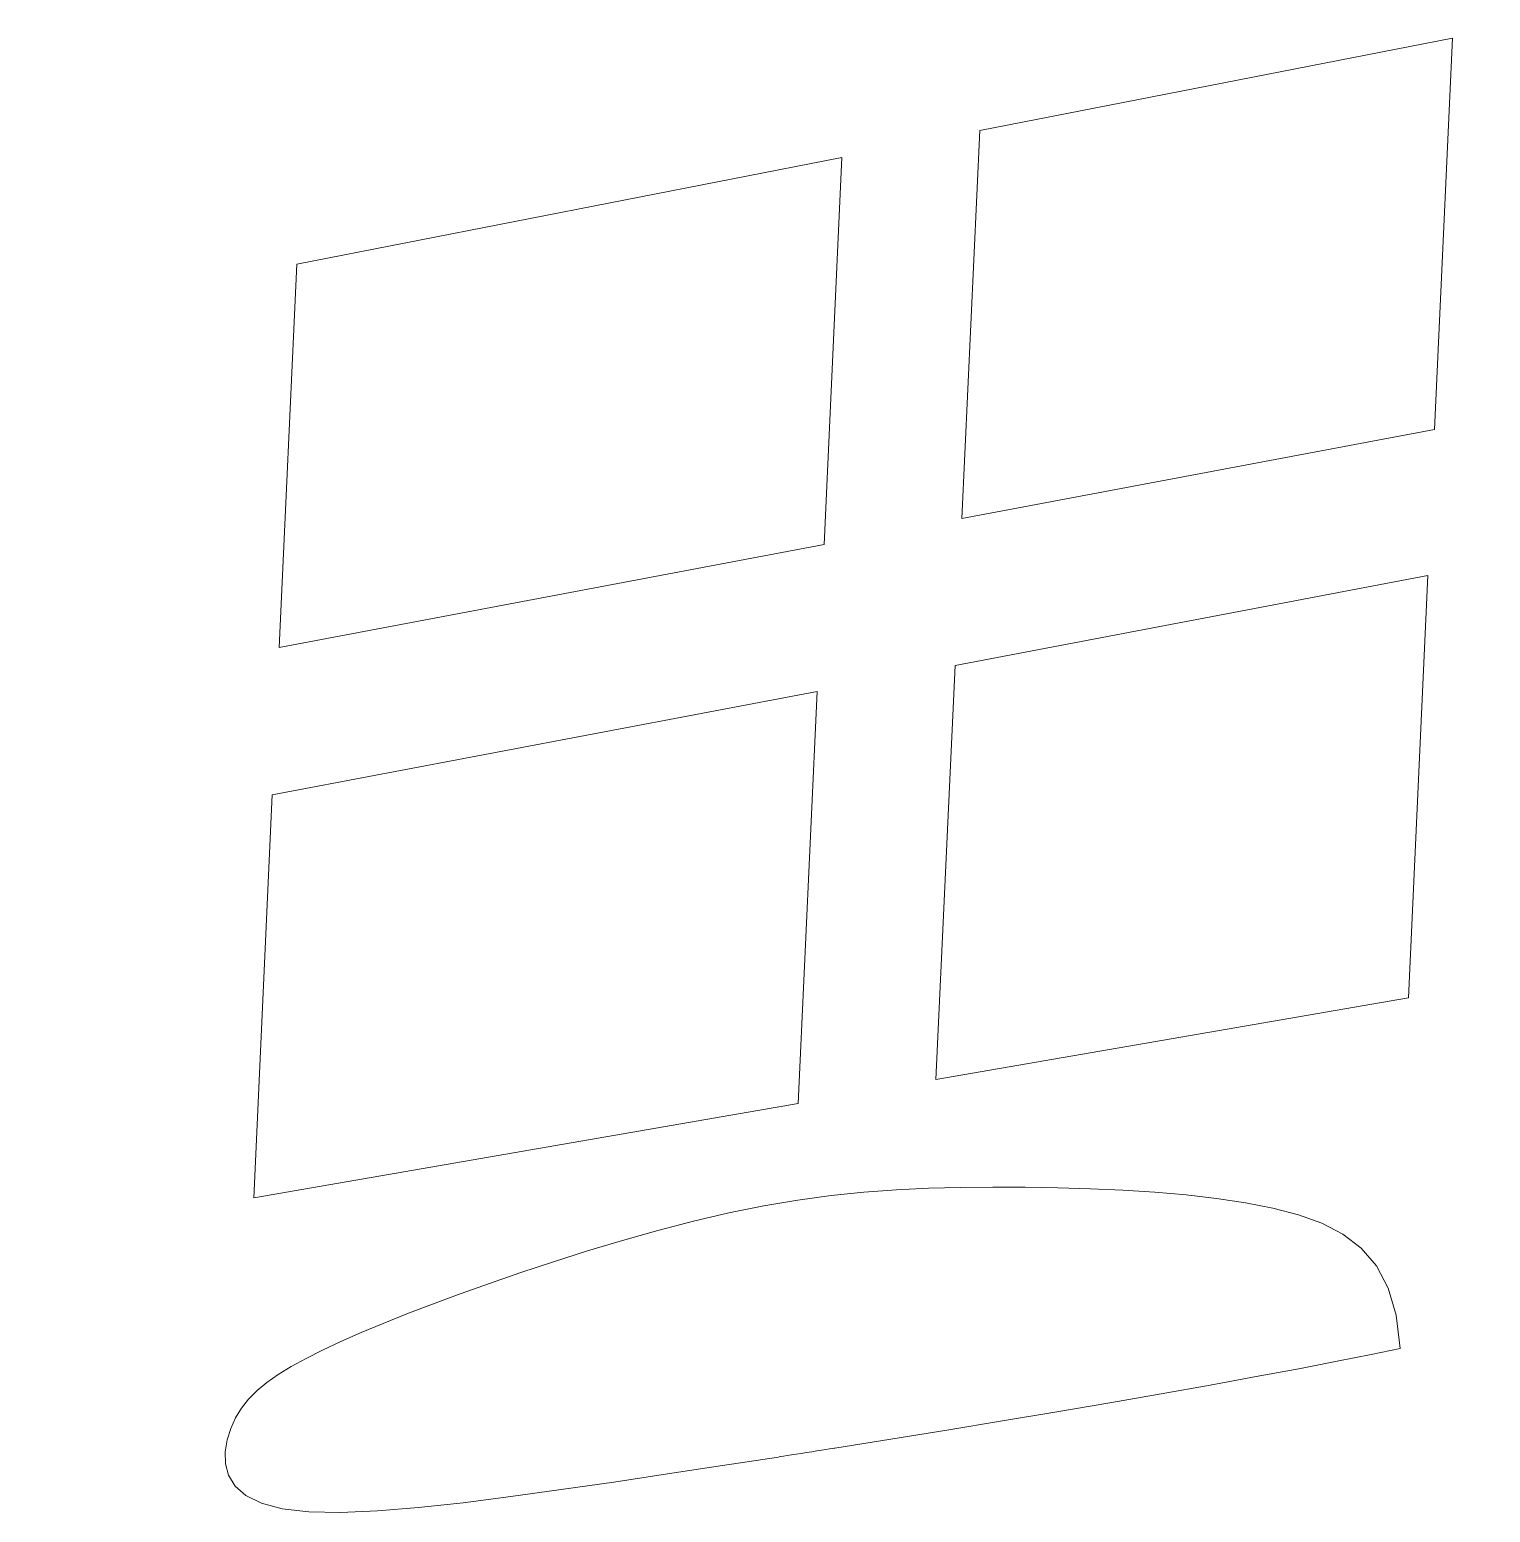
# Model space of a CAD drawing. Header units: millimetres. Extents: x -588 to -150, y -101 to 255.
# Drawn here: x -333.73 to -324.66, y 153.13 to 162.34 of the extents above; entities that cross this region are included whole.
import ezdxf

# ---------------------------------------------------------------- set-up
doc = ezdxf.new("R2010")
doc.units = ezdxf.units.MM
doc.header["$MEASUREMENT"] = 0
doc.layers.add('layer 1', color=7, linetype='Continuous')

msp = doc.modelspace()

# ---------------------------------------------------------------- linework, layer by layer
at = {"layer": 'layer 1', "lineweight": 9}
for points, knots in [([(-305.5784, 176.6845), (-306.1729, 176.8136), (-308.236, 177.0441), (-308.3536, 177.8574), (-308.3536, 177.8574), (-308.3536, 177.8574), (-308.3683, 178.0319), (-308.3683, 178.0319), (-308.3683, 178.0319), (-308.4393, 179.3393), (-308.573, 182.5899), (-307.5632, 183.4835), (-307.5632, 183.4835), (-305.627, 185.197), (-310.0285, 185.861), (-311.7992, 184.1384), (-311.7992, 184.1384), (-312.9855, 182.9843), (-311.2105, 182.0898), (-312.1584, 180.5604), (-312.1584, 180.5604), (-312.4444, 180.0989), (-313.4143, 180.7096), (-313.7913, 180.8308), (-313.7913, 180.8308), (-315.6186, 181.4182), (-317.0988, 181.4751), (-318.8327, 182.3955), (-318.8327, 182.3955), (-320.0356, 183.0341), (-323.6789, 178.6921), (-325.0695, 177.3338), (-325.0695, 177.3338), (-328.5206, 173.9629), (-331.9822, 170.6991), (-334.7806, 166.7483), (-334.7806, 166.7483), (-335.1925, 166.1641), (-338.3875, 160.9892), (-338.8772, 161.1566), (-338.8772, 161.1566), (-339.0168, 161.2043), (-338.4787, 163.132), (-338.462, 163.4068), (-338.462, 163.4068), (-338.2465, 166.9523), (-339.8226, 162.8637), (-340.4989, 162.2764), (-340.4989, 162.2764), (-341.3908, 161.502), (-340.8297, 164.0058), (-341.5697, 163.2233), (-341.5697, 163.2233), (-341.9215, 162.8513), (-343.3036, 160.8892), (-344.0278, 161.4373), (-344.0278, 161.4373), (-344.4219, 161.7356), (-343.3317, 162.7094), (-344.7943, 162.1736), (-344.7943, 162.1736), (-346.5805, 161.5192), (-348.9021, 163.8904), (-346.6526, 163.4644), (-346.6526, 163.4644), (-344.3219, 163.023), (-341.2413, 164.0187), (-343.7506, 164.5323), (-343.7506, 164.5323), (-345.265, 164.8422), (-345.2251, 165.4366), (-343.6429, 165.6339), (-343.6429, 165.6339), (-341.409, 165.9125), (-339.4052, 167.9727), (-341.9141, 167.2006), (-341.9141, 167.2006), (-343.9523, 166.5734), (-339.7941, 168.6269), (-340.1422, 170.6471), (-340.1422, 170.6471), (-340.2977, 171.5494), (-342.6432, 168.0418), (-343.4028, 169.0263), (-343.4028, 169.0263), (-343.7407, 169.4642), (-342.2592, 170.7202), (-342.8192, 171.3277), (-342.8192, 171.3277), (-342.8671, 171.3288), (-345.2482, 168.82), (-345.433, 169.7525), (-345.433, 169.7525), (-345.5107, 170.1442), (-343.6952, 172.7326), (-344.4216, 172.9404), (-344.4216, 172.9404), (-344.5461, 172.8506), (-346.0199, 170.472), (-348.2104, 170.6653), (-348.2104, 170.6653), (-349.2346, 170.7557), (-346.9604, 172.1451), (-346.9963, 172.5468), (-346.9963, 172.5468), (-347.053, 172.5855), (-349.9593, 171.6865), (-349.9864, 172.4011), (-349.9864, 172.4011), (-350.0086, 172.9852), (-348.3959, 172.4785), (-349.7865, 173.5414), (-349.7865, 173.5414), (-350.3622, 173.9815), (-350.7777, 175.5611), (-349.2737, 174.7698), (-349.2737, 174.7698), (-346.5725, 173.3486), (-344.6892, 177.4583), (-346.1969, 176.6396), (-346.1969, 176.6396), (-346.8306, 176.2955), (-348.9638, 176.0822), (-347.295, 176.9212), (-347.295, 176.9212), (-345.291, 177.9288), (-344.8284, 181.0245), (-346.0023, 179.6847), (-346.0023, 179.6847), (-346.9961, 178.5505), (-346.4256, 180.1756), (-346.6164, 180.2677), (-346.6164, 180.2677), (-346.617, 180.268), (-347.963, 179.0457), (-348.8105, 178.8076), (-348.8105, 178.8076), (-351.5008, 178.0518), (-348.4699, 180.1032), (-349.8405, 179.9517), (-349.8405, 179.9517), (-350.5468, 179.8736), (-350.3832, 180.3481), (-349.108, 180.8515), (-349.108, 180.8515), (-346.5466, 181.8625), (-347.606, 184.7518), (-348.1026, 183.4772), (-348.1026, 183.4772), (-348.4974, 182.4639), (-350.8947, 181.0162), (-350.1808, 182.5856), (-350.1808, 182.5856), (-349.5436, 183.9863), (-352.0659, 182.4453), (-352.6335, 183.3525), (-352.6335, 183.3525), (-352.8369, 183.6776), (-350.4418, 184.0612), (-351.9503, 184.5654), (-351.9503, 184.5654), (-353.0891, 184.9461), (-352.0537, 185.3412), (-351.4851, 185.4591), (-351.4851, 185.4591), (-350.4185, 185.6803), (-349.4929, 186.6876), (-350.1091, 186.9446), (-350.1091, 186.9446), (-350.6188, 187.1572), (-351.4519, 186.3899), (-350.6302, 187.5599), (-350.6302, 187.5599), (-350.265, 188.0798), (-349.4168, 189.9583), (-350.9746, 188.4834), (-350.9746, 188.4834), (-352.2259, 187.2987), (-351.4517, 189.2103), (-352.1114, 189.0889), (-352.1114, 189.0889), (-353.8825, 188.7631), (-350.8386, 189.9594), (-352.7187, 190.4424), (-352.7187, 190.4424), (-353.1577, 190.5552), (-353.4291, 190.7266), (-353.168, 191.1747), (-353.168, 191.1747), (-352.8008, 191.7982), (-353.9774, 191.4565), (-353.6412, 192.5445), (-353.6412, 192.5445), (-353.4748, 193.0831), (-354.0285, 192.6909), (-354.6461, 194.4667), (-354.6461, 194.4667), (-355.2314, 196.1496), (-355.7393, 193.6913), (-356.4194, 193.0222), (-356.4194, 193.0222), (-356.8576, 192.5912), (-355.8266, 191.558), (-356.7219, 191.4898), (-356.7219, 191.4898), (-357.3326, 191.4432), (-356.8425, 190.8709), (-358.0034, 191.0646), (-358.0034, 191.0646), (-358.8478, 191.2055), (-356.8717, 189.3536), (-358.1698, 189.7674), (-358.1698, 189.7674), (-358.9417, 190.0134), (-356.5079, 187.1377), (-359.3998, 188.1408), (-359.3998, 188.1408), (-360.7066, 188.5941), (-357.753, 185.6598), (-360.8888, 187.3731), (-360.8888, 187.3731), (-361.6699, 187.7998), (-360.3338, 185.6959), (-360.28, 185.5985), (-360.28, 185.5985), (-359.8889, 184.8909), (-363.0899, 186.3215), (-361.6016, 184.6052), (-361.6016, 184.6052), (-361.1923, 184.1333), (-359.6136, 183.8712), (-359.612, 183.8641), (-359.612, 183.8641), (-359.5147, 183.4274), (-361.6138, 183.4992), (-359.7991, 182.7832), (-359.7991, 182.7832), (-359.0144, 182.4736), (-359.0605, 181.8002), (-360.3355, 181.7022), (-360.3355, 181.7022), (-361.1283, 181.6413), (-360.6149, 180.774), (-362.2601, 181.0533), (-362.2601, 181.0533), (-362.8199, 181.1483), (-361.2404, 178.9526), (-363.0561, 179.9997), (-363.0561, 179.9997), (-363.5104, 180.2617), (-364.8002, 181.9627), (-364.6399, 180.1844), (-364.6399, 180.1844), (-364.534, 179.01), (-362.5673, 177.9573), (-362.5764, 177.7573), (-362.5764, 177.7573), (-362.6022, 177.1878), (-364.2265, 178.5698), (-363.3676, 177.1679), (-363.3676, 177.1679), (-362.5073, 175.7637), (-364.2119, 176.3464), (-365.3147, 178.0068), (-365.3147, 178.0068), (-365.5253, 178.3239), (-366.1973, 178.4734), (-365.7783, 176.5894), (-365.7783, 176.5894), (-365.5255, 175.4524), (-367.5372, 176.8142), (-367.6326, 176.8298), (-367.6326, 176.8298), (-368.2472, 176.9302), (-367.7298, 174.9125), (-367.1071, 174.4189), (-367.1071, 174.4189), (-367.0211, 174.3508), (-364.3313, 173.3594), (-365.9562, 173.3014), (-365.9562, 173.3014), (-366.7044, 173.2747), (-368.5182, 173.9246), (-367.0933, 172.4909), (-367.0933, 172.4909), (-365.6941, 171.083), (-363.4168, 172.6054), (-363.3834, 172.6024), (-363.3834, 172.6024), (-363.0737, 172.575), (-363.9918, 171.4366), (-364.1111, 171.3658), (-364.1111, 171.3658), (-364.2801, 171.2655), (-365.5142, 171.033), (-365.509, 170.8635), (-365.509, 170.8635), (-365.4986, 170.5275), (-363.7696, 169.6682), (-365.3416, 169.656), (-365.3416, 169.656), (-366.3872, 169.6479), (-368.0511, 171.015), (-366.5227, 168.7656), (-366.5227, 168.7656), (-366.3444, 168.5032), (-364.5429, 167.403), (-367.2822, 167.5078), (-367.2822, 167.5078), (-368.4567, 167.5527), (-369.2669, 168.8157), (-369.525, 168.8223), (-369.525, 168.8223), (-370.1995, 168.8396), (-368.8436, 165.8782), (-368.8817, 165.6888), (-368.8817, 165.6888), (-368.9824, 165.1885), (-370.2004, 165.0616), (-371.0362, 166.2513), (-371.0362, 166.2513), (-371.657, 167.135), (-371.2717, 164.7282), (-371.2829, 164.6424), (-371.2829, 164.6424), (-371.3652, 164.0141), (-373.3267, 164.5431), (-374.1898, 165.3782), (-374.1898, 165.3782), (-374.6518, 165.8252), (-374.4412, 163.9319), (-374.3174, 163.673), (-374.3174, 163.673), (-373.8793, 162.7567), (-371.2934, 162.3183), (-373.3035, 162.0595), (-373.3035, 162.0595), (-373.6757, 162.0116), (-374.4346, 162.2258), (-374.2399, 161.6232), (-374.2399, 161.6232), (-373.6387, 159.7626), (-369.2218, 161.737), (-371.0253, 160.4794), (-371.0253, 160.4794), (-371.5386, 160.1215), (-373.2488, 160.0362), (-371.8071, 159.209), (-371.8071, 159.209), (-370.2896, 158.3382), (-368.5165, 159.7927), (-368.1021, 159.6782), (-368.1021, 159.6782), (-367.989, 159.6469), (-368.4406, 158.1049), (-370.9536, 158.0354), (-370.9536, 158.0354), (-372.8335, 157.9834), (-369.6442, 156.352), (-372.5139, 156.9806), (-372.5139, 156.9806), (-373.928, 157.2903), (-374.3598, 158.9118), (-374.1108, 156.9047), (-374.1108, 156.9047), (-374.0184, 156.1598), (-376.1245, 156.2509), (-376.6701, 158.0665), (-376.6701, 158.0665), (-377.0624, 159.372), (-377.9288, 157.0729), (-376.9358, 155.2698), (-376.9358, 155.2698), (-376.6262, 154.7077), (-377.4007, 154.4146), (-377.8551, 154.4808)], [0, 0, 0, 0, 0.010526, 0.010526, 0.010526, 0.010526, 0.021053, 0.021053, 0.021053, 0.021053, 0.031579, 0.031579, 0.031579, 0.031579, 0.042105, 0.042105, 0.042105, 0.042105, 0.052632, 0.052632, 0.052632, 0.052632, 0.063158, 0.063158, 0.063158, 0.063158, 0.073684, 0.073684, 0.073684, 0.073684, 0.084211, 0.084211, 0.084211, 0.084211, 0.094737, 0.094737, 0.094737, 0.094737, 0.105263, 0.105263, 0.105263, 0.105263, 0.115789, 0.115789, 0.115789, 0.115789, 0.126316, 0.126316, 0.126316, 0.126316, 0.136842, 0.136842, 0.136842, 0.136842, 0.147368, 0.147368, 0.147368, 0.147368, 0.157895, 0.157895, 0.157895, 0.157895, 0.168421, 0.168421, 0.168421, 0.168421, 0.178947, 0.178947, 0.178947, 0.178947, 0.189474, 0.189474, 0.189474, 0.189474, 0.2, 0.2, 0.2, 0.2, 0.210526, 0.210526, 0.210526, 0.210526, 0.221053, 0.221053, 0.221053, 0.221053, 0.231579, 0.231579, 0.231579, 0.231579, 0.242105, 0.242105, 0.242105, 0.242105, 0.252632, 0.252632, 0.252632, 0.252632, 0.263158, 0.263158, 0.263158, 0.263158, 0.273684, 0.273684, 0.273684, 0.273684, 0.284211, 0.284211, 0.284211, 0.284211, 0.294737, 0.294737, 0.294737, 0.294737, 0.305263, 0.305263, 0.305263, 0.305263, 0.315789, 0.315789, 0.315789, 0.315789, 0.326316, 0.326316, 0.326316, 0.326316, 0.336842, 0.336842, 0.336842, 0.336842, 0.347368, 0.347368, 0.347368, 0.347368, 0.357895, 0.357895, 0.357895, 0.357895, 0.368421, 0.368421, 0.368421, 0.368421, 0.378947, 0.378947, 0.378947, 0.378947, 0.389474, 0.389474, 0.389474, 0.389474, 0.4, 0.4, 0.4, 0.4, 0.410526, 0.410526, 0.410526, 0.410526, 0.421053, 0.421053, 0.421053, 0.421053, 0.431579, 0.431579, 0.431579, 0.431579, 0.442105, 0.442105, 0.442105, 0.442105, 0.452632, 0.452632, 0.452632, 0.452632, 0.463158, 0.463158, 0.463158, 0.463158, 0.473684, 0.473684, 0.473684, 0.473684, 0.484211, 0.484211, 0.484211, 0.484211, 0.494737, 0.494737, 0.494737, 0.494737, 0.505263, 0.505263, 0.505263, 0.505263, 0.515789, 0.515789, 0.515789, 0.515789, 0.526316, 0.526316, 0.526316, 0.526316, 0.536842, 0.536842, 0.536842, 0.536842, 0.547368, 0.547368, 0.547368, 0.547368, 0.557895, 0.557895, 0.557895, 0.557895, 0.568421, 0.568421, 0.568421, 0.568421, 0.578947, 0.578947, 0.578947, 0.578947, 0.589474, 0.589474, 0.589474, 0.589474, 0.6, 0.6, 0.6, 0.6, 0.610526, 0.610526, 0.610526, 0.610526, 0.621053, 0.621053, 0.621053, 0.621053, 0.631579, 0.631579, 0.631579, 0.631579, 0.642105, 0.642105, 0.642105, 0.642105, 0.652632, 0.652632, 0.652632, 0.652632, 0.663158, 0.663158, 0.663158, 0.663158, 0.673684, 0.673684, 0.673684, 0.673684, 0.684211, 0.684211, 0.684211, 0.684211, 0.694737, 0.694737, 0.694737, 0.694737, 0.705263, 0.705263, 0.705263, 0.705263, 0.715789, 0.715789, 0.715789, 0.715789, 0.726316, 0.726316, 0.726316, 0.726316, 0.736842, 0.736842, 0.736842, 0.736842, 0.747368, 0.747368, 0.747368, 0.747368, 0.757895, 0.757895, 0.757895, 0.757895, 0.768421, 0.768421, 0.768421, 0.768421, 0.778947, 0.778947, 0.778947, 0.778947, 0.789474, 0.789474, 0.789474, 0.789474, 0.8, 0.8, 0.8, 0.8, 0.810526, 0.810526, 0.810526, 0.810526, 0.821053, 0.821053, 0.821053, 0.821053, 0.831579, 0.831579, 0.831579, 0.831579, 0.842105, 0.842105, 0.842105, 0.842105, 0.852632, 0.852632, 0.852632, 0.852632, 0.863158, 0.863158, 0.863158, 0.863158, 0.873684, 0.873684, 0.873684, 0.873684, 0.884211, 0.884211, 0.884211, 0.884211, 0.894737, 0.894737, 0.894737, 0.894737, 0.905263, 0.905263, 0.905263, 0.905263, 0.915789, 0.915789, 0.915789, 0.915789, 0.926316, 0.926316, 0.926316, 0.926316, 0.936842, 0.936842, 0.936842, 0.936842, 0.947368, 0.947368, 0.947368, 0.947368, 0.957895, 0.957895, 0.957895, 0.957895, 0.968421, 0.968421, 0.968421, 0.968421, 0.978947, 0.978947, 0.978947, 0.978947, 1, 1, 1, 1]), ([(-325.2235, 154.1515), (-325.2235, 154.1515), (-325.2478, 154.3572), (-325.2478, 154.3572), (-325.2478, 154.3572), (-325.2478, 154.3572), (-325.2975, 154.5268), (-325.2975, 154.5268), (-325.2975, 154.5268), (-325.2975, 154.5268), (-325.3703, 154.6647), (-325.3703, 154.6647), (-325.3703, 154.6647), (-325.3703, 154.6647), (-325.4645, 154.7748), (-325.4645, 154.7748), (-325.4645, 154.7748), (-325.4645, 154.7748), (-325.5779, 154.8615), (-325.5779, 154.8615), (-325.5779, 154.8615), (-325.5779, 154.8615), (-325.7086, 154.9288), (-325.7086, 154.9288), (-325.7086, 154.9288), (-325.7086, 154.9288), (-325.8545, 154.9809), (-325.8545, 154.9809), (-325.8545, 154.9809), (-325.8545, 154.9809), (-326.0137, 155.022), (-326.0137, 155.022), (-326.0137, 155.022), (-326.0137, 155.022), (-326.1842, 155.0558), (-326.1842, 155.0558), (-326.1842, 155.0558), (-326.1842, 155.0558), (-326.3642, 155.0833), (-326.3642, 155.0833), (-326.3642, 155.0833), (-326.3642, 155.0833), (-326.5522, 155.1052), (-326.5522, 155.1052), (-326.5522, 155.1052), (-326.5522, 155.1052), (-326.7464, 155.1221), (-326.7464, 155.1221), (-326.7464, 155.1221), (-326.7464, 155.1221), (-326.9451, 155.1347), (-326.9451, 155.1347), (-326.9451, 155.1347), (-326.9451, 155.1347), (-327.1467, 155.1435), (-327.1467, 155.1435), (-327.1467, 155.1435), (-327.1467, 155.1435), (-327.3495, 155.1492), (-327.3495, 155.1492), (-327.3495, 155.1492), (-327.3495, 155.1492), (-327.5518, 155.1525), (-327.5518, 155.1525), (-327.5518, 155.1525), (-327.5518, 155.1525), (-327.7525, 155.1536), (-327.7525, 155.1536), (-327.7525, 155.1536), (-327.7525, 155.1536), (-327.9519, 155.1519), (-327.9519, 155.1519), (-327.9519, 155.1519), (-327.9519, 155.1519), (-328.151, 155.1467), (-328.151, 155.1467), (-328.151, 155.1467), (-328.151, 155.1467), (-328.3508, 155.1371), (-328.3508, 155.1371), (-328.3508, 155.1371), (-328.3508, 155.1371), (-328.5522, 155.1222), (-328.5522, 155.1222), (-328.5522, 155.1222), (-328.5522, 155.1222), (-328.7561, 155.1011), (-328.7561, 155.1011), (-328.7561, 155.1011), (-328.7561, 155.1011), (-328.9634, 155.0731), (-328.9634, 155.0731), (-328.9634, 155.0731), (-328.9634, 155.0731), (-329.1751, 155.0373), (-329.1751, 155.0373), (-329.1751, 155.0373), (-329.1751, 155.0373), (-329.3916, 154.9932), (-329.3916, 154.9932), (-329.3916, 154.9932), (-329.3916, 154.9932), (-329.6113, 154.9418), (-329.6113, 154.9418), (-329.6113, 154.9418), (-329.6113, 154.9418), (-329.832, 154.8844), (-329.832, 154.8844), (-329.832, 154.8844), (-329.832, 154.8844), (-330.0517, 154.8224), (-330.0517, 154.8224), (-330.0517, 154.8224), (-330.0517, 154.8224), (-330.2681, 154.7571), (-330.2681, 154.7571), (-330.2681, 154.7571), (-330.2681, 154.7571), (-330.4793, 154.6899), (-330.4793, 154.6899), (-330.4793, 154.6899), (-330.4793, 154.6899), (-330.683, 154.6221), (-330.683, 154.6221), (-330.683, 154.6221), (-330.683, 154.6221), (-330.8771, 154.5551), (-330.8771, 154.5551), (-330.8771, 154.5551), (-330.8771, 154.5551), (-331.0599, 154.4901), (-331.0599, 154.4901), (-331.0599, 154.4901), (-331.0599, 154.4901), (-331.2311, 154.427), (-331.2311, 154.427), (-331.2311, 154.427), (-331.2311, 154.427), (-331.3907, 154.3661), (-331.3907, 154.3661), (-331.3907, 154.3661), (-331.3907, 154.3661), (-331.5387, 154.3071), (-331.5387, 154.3071), (-331.5387, 154.3071), (-331.5387, 154.3071), (-331.6753, 154.25), (-331.6753, 154.25), (-331.6753, 154.25), (-331.6753, 154.25), (-331.8005, 154.1948), (-331.8005, 154.1948), (-331.8005, 154.1948), (-331.8005, 154.1948), (-331.9143, 154.1414), (-331.9143, 154.1414), (-331.9143, 154.1414), (-331.9143, 154.1414), (-332.0169, 154.0898), (-332.0169, 154.0898), (-332.0169, 154.0898), (-332.0169, 154.0898), (-332.1083, 154.0397), (-332.1083, 154.0397), (-332.1083, 154.0397), (-332.1083, 154.0397), (-332.1891, 153.9903), (-332.1891, 153.9903), (-332.1891, 153.9903), (-332.1891, 153.9903), (-332.2598, 153.9407), (-332.2598, 153.9407), (-332.2598, 153.9407), (-332.2598, 153.9407), (-332.3211, 153.8899), (-332.3211, 153.8899), (-332.3211, 153.8899), (-332.3211, 153.8899), (-332.3737, 153.837), (-332.3737, 153.837), (-332.3737, 153.837), (-332.3737, 153.837), (-332.4179, 153.7808), (-332.4179, 153.7808), (-332.4179, 153.7808), (-332.4179, 153.7808), (-332.4546, 153.7205), (-332.4546, 153.7205), (-332.4546, 153.7205), (-332.4546, 153.7205), (-332.4843, 153.6551), (-332.4843, 153.6551), (-332.4843, 153.6551), (-332.4843, 153.6551), (-332.5068, 153.5842), (-332.5068, 153.5842), (-332.5068, 153.5842), (-332.5068, 153.5842), (-332.5191, 153.5101), (-332.5191, 153.5101), (-332.5191, 153.5101), (-332.5191, 153.5101), (-332.5173, 153.4356), (-332.5173, 153.4356), (-332.5173, 153.4356), (-332.5173, 153.4356), (-332.4977, 153.3635), (-332.4977, 153.3635), (-332.4977, 153.3635), (-332.4977, 153.3635), (-332.4565, 153.2966), (-332.4565, 153.2966), (-332.4565, 153.2966), (-332.4565, 153.2966), (-332.3898, 153.2377), (-332.3898, 153.2377), (-332.3898, 153.2377), (-332.3898, 153.2377), (-332.2938, 153.1898), (-332.2938, 153.1898), (-332.2938, 153.1898), (-332.2938, 153.1898), (-332.1647, 153.1556), (-332.1647, 153.1556), (-332.1647, 153.1556), (-332.1647, 153.1556), (-331.9999, 153.1372), (-331.9999, 153.1372), (-331.9999, 153.1372), (-331.9999, 153.1372), (-331.8018, 153.1336), (-331.8018, 153.1336), (-331.8018, 153.1336), (-331.8018, 153.1336), (-331.5737, 153.1429), (-331.5737, 153.1429), (-331.5737, 153.1429), (-331.5737, 153.1429), (-331.3191, 153.1635), (-331.3191, 153.1635), (-331.3191, 153.1635), (-331.3191, 153.1635), (-331.0416, 153.1935), (-331.0416, 153.1935), (-331.0416, 153.1935), (-331.0416, 153.1935), (-330.7446, 153.2311), (-330.7446, 153.2311), (-330.7446, 153.2311), (-330.7446, 153.2311), (-330.4316, 153.2745), (-330.4316, 153.2745), (-330.4316, 153.2745), (-330.4316, 153.2745), (-330.1061, 153.3219), (-330.1061, 153.3219), (-330.1061, 153.3219), (-330.1061, 153.3219), (-329.7713, 153.3719), (-329.7713, 153.3719), (-329.7713, 153.3719), (-329.7713, 153.3719), (-329.4297, 153.4238), (-329.4297, 153.4238), (-329.4297, 153.4238), (-329.4297, 153.4238), (-329.0833, 153.4773), (-329.0833, 153.4773), (-329.0833, 153.4773), (-329.0833, 153.4773), (-328.7342, 153.5322), (-328.7342, 153.5322), (-328.7342, 153.5322), (-328.7342, 153.5322), (-328.3847, 153.588), (-328.3847, 153.588), (-328.3847, 153.588), (-328.3847, 153.588), (-328.0368, 153.6444), (-328.0368, 153.6444), (-328.0368, 153.6444), (-328.0368, 153.6444), (-327.6927, 153.7012), (-327.6927, 153.7012), (-327.6927, 153.7012), (-327.6927, 153.7012), (-327.3545, 153.758), (-327.3545, 153.758), (-327.3545, 153.758), (-327.3545, 153.758), (-327.0246, 153.8145), (-327.0246, 153.8145), (-327.0246, 153.8145), (-327.0246, 153.8145), (-326.706, 153.8701), (-326.706, 153.8701), (-326.706, 153.8701), (-326.706, 153.8701), (-326.4023, 153.9242), (-326.4023, 153.9242), (-326.4023, 153.9242), (-326.4023, 153.9242), (-326.1167, 153.9762), (-326.1167, 153.9762), (-326.1167, 153.9762), (-326.1167, 153.9762), (-325.8527, 154.0256), (-325.8527, 154.0256), (-325.8527, 154.0256), (-325.8527, 154.0256), (-325.6135, 154.0716), (-325.6135, 154.0716), (-325.6135, 154.0716), (-325.6135, 154.0716), (-325.4027, 154.1138), (-325.4027, 154.1138), (-325.4027, 154.1138), (-325.4027, 154.1138), (-325.2235, 154.1515), (-325.2235, 154.1515)], [0, 0, 0, 0, 0.012346, 0.012346, 0.012346, 0.012346, 0.024691, 0.024691, 0.024691, 0.024691, 0.037037, 0.037037, 0.037037, 0.037037, 0.049383, 0.049383, 0.049383, 0.049383, 0.061728, 0.061728, 0.061728, 0.061728, 0.074074, 0.074074, 0.074074, 0.074074, 0.08642, 0.08642, 0.08642, 0.08642, 0.098765, 0.098765, 0.098765, 0.098765, 0.111111, 0.111111, 0.111111, 0.111111, 0.123457, 0.123457, 0.123457, 0.123457, 0.135802, 0.135802, 0.135802, 0.135802, 0.148148, 0.148148, 0.148148, 0.148148, 0.160494, 0.160494, 0.160494, 0.160494, 0.17284, 0.17284, 0.17284, 0.17284, 0.185185, 0.185185, 0.185185, 0.185185, 0.197531, 0.197531, 0.197531, 0.197531, 0.209877, 0.209877, 0.209877, 0.209877, 0.222222, 0.222222, 0.222222, 0.222222, 0.234568, 0.234568, 0.234568, 0.234568, 0.246914, 0.246914, 0.246914, 0.246914, 0.259259, 0.259259, 0.259259, 0.259259, 0.271605, 0.271605, 0.271605, 0.271605, 0.283951, 0.283951, 0.283951, 0.283951, 0.296296, 0.296296, 0.296296, 0.296296, 0.308642, 0.308642, 0.308642, 0.308642, 0.320988, 0.320988, 0.320988, 0.320988, 0.333333, 0.333333, 0.333333, 0.333333, 0.345679, 0.345679, 0.345679, 0.345679, 0.358025, 0.358025, 0.358025, 0.358025, 0.37037, 0.37037, 0.37037, 0.37037, 0.382716, 0.382716, 0.382716, 0.382716, 0.395062, 0.395062, 0.395062, 0.395062, 0.407407, 0.407407, 0.407407, 0.407407, 0.419753, 0.419753, 0.419753, 0.419753, 0.432099, 0.432099, 0.432099, 0.432099, 0.444444, 0.444444, 0.444444, 0.444444, 0.45679, 0.45679, 0.45679, 0.45679, 0.469136, 0.469136, 0.469136, 0.469136, 0.481481, 0.481481, 0.481481, 0.481481, 0.493827, 0.493827, 0.493827, 0.493827, 0.506173, 0.506173, 0.506173, 0.506173, 0.518519, 0.518519, 0.518519, 0.518519, 0.530864, 0.530864, 0.530864, 0.530864, 0.54321, 0.54321, 0.54321, 0.54321, 0.555556, 0.555556, 0.555556, 0.555556, 0.567901, 0.567901, 0.567901, 0.567901, 0.580247, 0.580247, 0.580247, 0.580247, 0.592593, 0.592593, 0.592593, 0.592593, 0.604938, 0.604938, 0.604938, 0.604938, 0.617284, 0.617284, 0.617284, 0.617284, 0.62963, 0.62963, 0.62963, 0.62963, 0.641975, 0.641975, 0.641975, 0.641975, 0.654321, 0.654321, 0.654321, 0.654321, 0.666667, 0.666667, 0.666667, 0.666667, 0.679012, 0.679012, 0.679012, 0.679012, 0.691358, 0.691358, 0.691358, 0.691358, 0.703704, 0.703704, 0.703704, 0.703704, 0.716049, 0.716049, 0.716049, 0.716049, 0.728395, 0.728395, 0.728395, 0.728395, 0.740741, 0.740741, 0.740741, 0.740741, 0.753086, 0.753086, 0.753086, 0.753086, 0.765432, 0.765432, 0.765432, 0.765432, 0.777778, 0.777778, 0.777778, 0.777778, 0.790123, 0.790123, 0.790123, 0.790123, 0.802469, 0.802469, 0.802469, 0.802469, 0.814815, 0.814815, 0.814815, 0.814815, 0.82716, 0.82716, 0.82716, 0.827161, 0.839506, 0.839506, 0.839506, 0.839506, 0.851852, 0.851852, 0.851852, 0.851852, 0.864198, 0.864198, 0.864198, 0.864198, 0.876543, 0.876543, 0.876543, 0.876543, 0.888889, 0.888889, 0.888889, 0.888889, 0.901235, 0.901235, 0.901235, 0.901235, 0.91358, 0.91358, 0.91358, 0.91358, 0.925926, 0.925926, 0.925926, 0.925926, 0.938272, 0.938272, 0.938272, 0.938272, 0.950617, 0.950617, 0.950617, 0.950617, 0.962963, 0.962963, 0.962963, 0.962963, 0.975309, 0.975309, 0.975309, 0.975309, 1, 1, 1, 1])]:
    msp.add_open_spline(points, degree=3, knots=knots, dxfattribs=at)
for points in [[(-327.833, 161.715), (-327.833, 161.715), (-324.8969, 162.2894), (-324.8969, 162.2894)], [(-324.8969, 162.2894), (-324.8969, 162.2894), (-325.0092, 159.8582), (-325.0092, 159.8582)], [(-324.8969, 162.2894), (-324.8969, 162.2894), (-324.8969, 162.2894), (-324.8969, 162.2894)], [(-324.8969, 162.2894), (-324.8969, 162.2894), (-324.8969, 162.2894), (-324.8969, 162.2894)], [(-327.833, 161.715), (-327.833, 161.715), (-327.9443, 159.3047), (-327.9443, 159.3047)], [(-327.833, 161.715), (-327.833, 161.715), (-327.833, 161.715), (-327.833, 161.715)], [(-332.0739, 160.8854), (-332.0739, 160.8854), (-328.6893, 161.5475), (-328.6893, 161.5475)], [(-328.6893, 161.5475), (-328.6893, 161.5475), (-328.8003, 159.1433), (-328.8003, 159.1433)], [(-328.6893, 161.5475), (-328.6893, 161.5475), (-328.6893, 161.5475), (-328.6893, 161.5475)], [(-328.6893, 161.5475), (-328.6893, 161.5475), (-328.6893, 161.5475), (-328.6893, 161.5475)], [(-332.1838, 158.5052), (-332.1838, 158.5052), (-332.0739, 160.8854), (-332.0739, 160.8854)], [(-332.0739, 160.8854), (-332.0739, 160.8854), (-332.0739, 160.8854), (-332.0739, 160.8854)], [(-327.9443, 159.3047), (-327.9443, 159.3047), (-325.0092, 159.8582), (-325.0092, 159.8582)], [(-325.0092, 159.8582), (-325.0092, 159.8582), (-325.0092, 159.8582), (-325.0092, 159.8582)], [(-332.1838, 158.5052), (-332.1838, 158.5052), (-328.8003, 159.1433), (-328.8003, 159.1433)], [(-328.8003, 159.1433), (-328.8003, 159.1433), (-328.8003, 159.1433), (-328.8003, 159.1433)], [(-327.9863, 158.3936), (-327.9863, 158.3936), (-325.0511, 158.9506), (-325.0511, 158.9506)], [(-325.0511, 158.9506), (-325.0511, 158.9506), (-325.1721, 156.3292), (-325.1721, 156.3292)], [(-325.0511, 158.9506), (-325.0511, 158.9506), (-325.0511, 158.9506), (-325.0511, 158.9506)], [(-325.0511, 158.9506), (-325.0511, 158.9506), (-325.0511, 158.9506), (-325.0511, 158.9506)], [(-327.9863, 158.3936), (-327.9863, 158.3936), (-328.1051, 155.8208), (-328.1051, 155.8208)], [(-327.9863, 158.3936), (-327.9863, 158.3936), (-327.9863, 158.3936), (-327.9863, 158.3936)], [(-332.2261, 157.589), (-332.2261, 157.589), (-328.8424, 158.2311), (-328.8424, 158.2311)], [(-328.8424, 158.2311), (-328.8424, 158.2311), (-328.9606, 155.6725), (-328.9606, 155.6725)], [(-328.8424, 158.2311), (-328.8424, 158.2311), (-328.8424, 158.2311), (-328.8424, 158.2311)], [(-328.8424, 158.2311), (-328.8424, 158.2311), (-328.8424, 158.2311), (-328.8424, 158.2311)], [(-332.3417, 155.0863), (-332.3417, 155.0863), (-332.2261, 157.589), (-332.2261, 157.589)], [(-332.2261, 157.589), (-332.2261, 157.589), (-332.2261, 157.589), (-332.2261, 157.589)], [(-325.1721, 156.3292), (-325.1721, 156.3292), (-328.1051, 155.8208), (-328.1051, 155.8208)], [(-325.1721, 156.3292), (-325.1721, 156.3292), (-325.1721, 156.3292), (-325.1721, 156.3292)], [(-328.9606, 155.6725), (-328.9606, 155.6725), (-332.3417, 155.0863), (-332.3417, 155.0863)], [(-328.9606, 155.6725), (-328.9606, 155.6725), (-328.9606, 155.6725), (-328.9606, 155.6725)]]:
    msp.add_open_spline(points, degree=3, dxfattribs=at)

doc.saveas('drawing.dxf')
